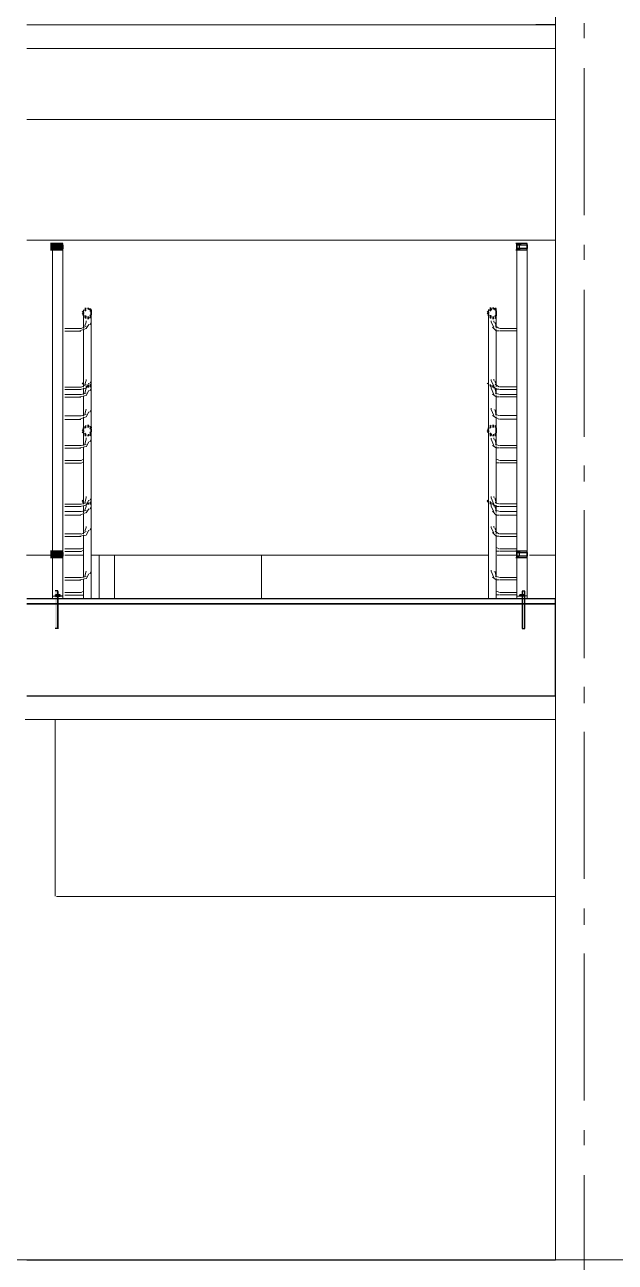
# Model space of a CAD drawing. Header units: millimetres. Extents: x -135211 to 49383, y -8033 to 228499.
# Drawn here: x -9650 to -7641, y 52848 to 57055 of the extents above; entities that cross this region are included whole.
import ezdxf

# ---------------------------------------------------------------- set-up
doc = ezdxf.new("R2010")
doc.units = ezdxf.units.MM
doc.layers.add('PDF _Геометрия', color=7, linetype='Continuous', true_color=0x1d1d1d)
doc.layers.add('PDF _Сплошная заливка', color=7, linetype='Continuous', true_color=0xffffff)

msp = doc.modelspace()

# ---------------------------------------------------------------- hatches: boundary and pattern name
at = {"layer": 'PDF _Сплошная заливка', "true_color": 0x808080, "transparency": 33554559}
for points in [[(-9521.6, 56290.3), (-9521.6, 56311.2), (-9562.5, 56311.2), (-9562.5, 56290.3)], [(-7976.5, 56307.2), (-7945.3, 56311.1), (-7979.1, 56311.1), (-7979.1, 56290.4), (-7942.6, 56294.5), (-7976.5, 56294.5)], [(-9521.6, 55244.7), (-9521.6, 55265.6), (-9562.5, 55265.6), (-9562.5, 55244.7)], [(-7976.5, 55261.6), (-7945.2, 55265.5), (-7979.1, 55265.5), (-7979.1, 55244.9), (-7942.6, 55248.9), (-7976.5, 55248.9)]]:
    msp.add_hatch(color=8, dxfattribs=at).paths.add_polyline_path(points)

# ---------------------------------------------------------------- linework, layer by layer
at = {"layer": 'PDF _Геометрия', "color": 7, "lineweight": 9}
for points in [[(-7844.2, 60932.8), (-7844.2, 52855.5), (-7844.2, 52893.6), (-7844.2, 53041.7), (-7844.2, 53194.2), (-7844.2, 53342.3), (-7844.2, 53490.5), (-7844.2, 53642.9), (-7844.2, 53791.1), (-7844.2, 53943.4), (-7844.2, 54091.6), (-9541.6, 54091.6)], [(-9643.1, 57055), (-7844.2, 57055), (-7844.2, 56974.5)], [(-7747.7, 57009.2), (-7747.7, 57060)], [(-7747.7, 56408), (-7747.7, 56907.6)], [(-9643.1, 56322.6), (-7844.2, 56322.6), (-7844.2, 56733.3), (-9643.1, 56733.3), (-7844.2, 56733.3)], [(-9555.1, 56306.4), (-9555.1, 56293.8)], [(-9520, 56133.4), (-9520, 56290), (-9520, 55113.2), (-9536.7, 55113.2)], [(-9520, 56306.2), (-9520, 56293.6)], [(-7967, 56293), (-7967, 56305.7)], [(-7940.7, 56294.2), (-7940.7, 56306.9)], [(-7940.7, 56133.3), (-7940.7, 56290), (-7940.7, 55113.1)], [(-7747.7, 56255.7), (-7747.7, 56306.5)], [(-9555.1, 55112), (-9555.1, 56288.8), (-9555.1, 56132.2)], [(-7975.8, 56132.8), (-7975.8, 56289.5), (-7975.8, 55112.6)], [(-7747.7, 55654.6), (-7747.7, 56154.1)], [(-9449.8, 56073), (-9449.8, 56022.2)], [(-9441, 56048.3), (-9441, 56044), (-9445.6, 56031.4)], [(-9428, 55832.3), (-9423.5, 55832.3), (-9423.5, 55836.5), (-9423.5, 55840.7), (-9423.5, 56073.6)], [(-9428, 56034.8), (-9423.5, 56043.3), (-9423.5, 56047.5)], [(-8072.3, 56073.4), (-8072.3, 55840.6), (-8072.3, 55836.4), (-8072.3, 55840.6), (-8072.3, 55836.4)], [(-8063.5, 56048), (-8063.5, 56043.8)], [(-8063.2, 56043.7), (-8054.7, 56026.8)], [(-8054.7, 56044.4), (-8054.7, 56048.6)], [(-8046, 56031), (-8050.6, 56043.6)], [(-8046, 56023.1), (-8046, 56074)], [(-9458.6, 56022.3), (-9513.3, 56022.3)], [(-9513.3, 56013.8), (-9458.6, 56013.8)], [(-9462.3, 56014.4), (-9441, 56022.9)], [(-9441, 56030.7), (-9457.8, 56022.2)], [(-9449.8, 56018), (-9449.8, 55840.2), (-9449.8, 55836), (-9449.8, 55840.2)], [(-9440.6, 56022.8), (-9432.3, 56035.6)], [(-8059, 56027.4), (-8046, 56014.7)], [(-8037.2, 56023.1), (-8050.3, 56031.6)], [(-8046, 55841.2), (-8046, 55836.9), (-8046, 55832.6), (-8046, 55836.9), (-8046, 55841.2), (-8046, 56018.9)], [(-8045.6, 56014.7), (-8037.2, 56014.7)], [(-7975.8, 56022.7), (-8034.9, 56022.7)], [(-8034.9, 56014.3), (-7975.8, 56014.3)], [(-9462.3, 55815.4), (-9441, 55819.7), (-9441, 55828.2)], [(-9441, 55831.7), (-9457.8, 55823.2)], [(-9449.8, 55832.4), (-9454.4, 55836.7)], [(-9449.8, 55836), (-9449.8, 55840.2), (-9449.8, 55823.3)], [(-9441, 55849.3), (-9441, 55845.1), (-9445.6, 55832.3)], [(-9440.6, 55819.6), (-9432.3, 55836.5)], [(-9432.3, 55828.1), (-9436.8, 55823.8), (-9432.3, 55823.8), (-9436.8, 55823.8), (-9432.3, 55828.1), (-9436.8, 55828.1)], [(-9432.3, 55828.1), (-9432.3, 55828.1)], [(-9432.3, 55828.1), (-9432.3, 55828.1)], [(-9428, 55835.8), (-9423.5, 55844.3), (-9423.5, 55848.5)], [(-9423.5, 55831.6), (-9423.5, 55827.3), (-9428, 55827.3), (-9423.5, 55827.3), (-9423.5, 55818.9), (-9428, 55810.4)], [(-9423.5, 55827.3), (-9428, 55823.1), (-9423.5, 55827.3), (-9428, 55827.3)], [(-9423.5, 55104.2), (-9423.5, 55438.6), (-9423.5, 55840.7), (-9423.5, 55836.5), (-9423.5, 55840.7)], [(-9423.5, 55827.3), (-9423.5, 55827.3)], [(-9423.5, 55827.3), (-9423.5, 55827.3)], [(-8072.3, 55832.8), (-8076.9, 55837)], [(-8072.3, 55675.5), (-8072.3, 55442.7), (-8072.3, 55438.5), (-8072.3, 55840.6)], [(-8072.3, 55832.8), (-8072.3, 55832.8)], [(-8068.1, 55832.1), (-8063.5, 55827.9), (-8063.5, 55819.4)], [(-8068.1, 55828.6), (-8063.5, 55828.6)], [(-8063.5, 55849), (-8063.5, 55844.8)], [(-8063.5, 55827.9), (-8063.5, 55827.9)], [(-8063.5, 55827.9), (-8063.5, 55827.9)], [(-8063.2, 55844.7), (-8054.7, 55827.8), (-8059.3, 55827.8), (-8054.7, 55823.5), (-8059.3, 55823.5), (-8054.7, 55823.5), (-8059.3, 55827.8)], [(-8059, 55828.4), (-8046, 55815.7)], [(-8054.7, 55845.4), (-8054.7, 55849.6)], [(-8054.7, 55820), (-8054.7, 55828.5)], [(-8046, 55832), (-8050.6, 55844.7)], [(-8037.2, 55824.2), (-8050.3, 55832.6)], [(-8046, 55824.2), (-8046, 55841.2), (-8046, 55836.9), (-8046, 55832.6)], [(-8046, 55836.9), (-8046, 55836.9)], [(-9458.6, 55823.3), (-9513.3, 55823.3)], [(-9513.3, 55814.9), (-9458.6, 55814.9)], [(-9458.6, 55797.9), (-9513.3, 55797.9)], [(-9513.3, 55789.4), (-9458.6, 55789.4)], [(-9462.3, 55790), (-9441, 55794.3)], [(-9441, 55802), (-9457.8, 55797.8)], [(-9449.8, 55819), (-9449.8, 55797.9)], [(-9449.8, 55793.6), (-9449.8, 55725.9)], [(-9441, 55819.7), (-9445.6, 55802.7)], [(-9440.6, 55794.2), (-9432.3, 55811.2)], [(-8063.2, 55819.3), (-8054.7, 55798.2)], [(-8059, 55798.8), (-8046, 55790.3)], [(-8046, 55802.4), (-8050.6, 55819.3)], [(-8037.2, 55798.7), (-8050.3, 55803)], [(-8046, 55798.8), (-8046, 55820)], [(-8046, 55726.8), (-8046, 55794.6)], [(-8045.6, 55815.7), (-8037.2, 55815.7)], [(-8045.6, 55790.3), (-8037.2, 55790.3)], [(-7975.8, 55823.8), (-8034.9, 55823.8)], [(-8034.9, 55815.4), (-7975.8, 55815.4)], [(-7975.8, 55798.4), (-8034.9, 55798.4)], [(-8034.9, 55790), (-7975.8, 55790)], [(-9441, 55747.7), (-9445.6, 55730.7)], [(-9441, 55747.7), (-9441, 55747.7)], [(-9428, 55738.4), (-9423.5, 55746.9), (-9423.5, 55751.2)], [(-8063.5, 55751.6), (-8063.5, 55747.4)], [(-8063.2, 55747.4), (-8054.7, 55726.2)], [(-8054.7, 55748.1), (-8054.7, 55748.1)], [(-8046, 55730.4), (-8050.6, 55747.3)], [(-9458.6, 55726), (-9513.3, 55726)], [(-9513.3, 55713.3), (-9458.6, 55713.3)], [(-9462.3, 55713.8), (-9441, 55722.3)], [(-9441, 55730.1), (-9457.8, 55725.8)], [(-9449.8, 55675.1), (-9449.8, 55624.3), (-9449.8, 55721.6)], [(-9440.6, 55722.2), (-9432.3, 55739.2)], [(-8059, 55726.8), (-8046, 55718.4)], [(-8037.2, 55726.8), (-8050.3, 55731)], [(-8046, 55722.6), (-8046, 55625.2), (-8046, 55676.1)], [(-8045.6, 55718.3), (-8037.2, 55714.1)], [(-7975.8, 55726.4), (-8034.9, 55726.4)], [(-8034.9, 55713.7), (-7975.8, 55713.7)], [(-9423.5, 55675.6), (-9423.5, 55442.8), (-9423.5, 55438.6), (-9423.5, 55434.4), (-9428, 55430.1), (-9423.5, 55434.4), (-9423.5, 55438.6), (-9423.5, 55434.4), (-9423.5, 55430.1), (-9428, 55430.1), (-9423.5, 55434.4), (-9423.5, 55430.1), (-9428, 55430.1)], [(-9458.6, 55624.4), (-9513.3, 55624.4)], [(-9462.3, 55616.5), (-9441, 55620.7)], [(-9449.8, 55573.5), (-9449.8, 55620), (-9449.8, 55442.2), (-9449.8, 55438.1), (-9449.8, 55569.3), (-9458.2, 55565)], [(-9441, 55628.5), (-9457.8, 55624.2)], [(-9441, 55650.3), (-9441, 55646.1), (-9445.6, 55629.2)], [(-9440.6, 55620.6), (-9432.3, 55637.6)], [(-9428, 55636.8), (-9423.5, 55645.3), (-9423.5, 55649.6)], [(-8063.5, 55650.1), (-8063.5, 55645.8)], [(-8063.2, 55645.8), (-8054.7, 55624.6)], [(-8059, 55625.2), (-8046, 55616.8)], [(-8054.7, 55646.5), (-8054.7, 55650.7)], [(-8046, 55628.8), (-8050.6, 55645.7)], [(-8037.2, 55625.2), (-8050.3, 55629.4)], [(-8046, 55434.7), (-8046, 55439), (-8046, 55434.7), (-8046, 55430.5), (-8046, 55434.7), (-8046, 55439), (-8046, 55443.3), (-8046, 55621), (-8046, 55574.5)], [(-8045.6, 55616.7), (-8037.2, 55616.7)], [(-7975.8, 55624.8), (-8034.9, 55624.8)], [(-9513.3, 55615.9), (-9458.6, 55615.9)], [(-9449.8, 55577.8), (-9458.2, 55573.5)], [(-8037.2, 55574.4), (-8045.6, 55578.7)], [(-8034.9, 55616.4), (-7975.8, 55616.4)], [(-9458.6, 55573.5), (-9513.3, 55573.5)], [(-9513.3, 55565.1), (-9458.6, 55565.1)], [(-8046, 55426.3), (-8046, 55439), (-8046, 55570.2)], [(-8045.6, 55565.9), (-8037.2, 55565.9)], [(-7975.8, 55574.1), (-8034.9, 55574.1)], [(-8034.9, 55565.6), (-7975.8, 55565.6)], [(-7747.7, 55502.2), (-7747.7, 55557.2)], [(-9441, 55451.4), (-9441, 55447.1), (-9445.6, 55430.2)], [(-9428, 55437.8), (-9423.5, 55446.4), (-9423.5, 55450.6)], [(-8063.5, 55451.1), (-8063.5, 55446.8)], [(-8054.7, 55447.5), (-8054.7, 55451.8)], [(-9458.6, 55425.4), (-9513.3, 55425.4)], [(-9513.3, 55416.9), (-9458.6, 55416.9)], [(-9462.3, 55417.5), (-9441, 55421.8)], [(-9441, 55429.5), (-9457.8, 55425.3)], [(-9449.8, 55434.5), (-9454.4, 55438.7)], [(-9449.8, 55438.1), (-9449.8, 55433.8), (-9449.8, 55438.1), (-9449.8, 55425.3)], [(-9449.8, 55434.5), (-9449.8, 55434.5)], [(-9449.8, 55421.1), (-9449.8, 55395.7)], [(-9441, 55426), (-9441, 55417.5), (-9445.6, 55404.9)], [(-9440.6, 55421.7), (-9432.3, 55438.6)], [(-9440.6, 55396.3), (-9432.3, 55409)], [(-9432.3, 55430.2), (-9436.8, 55425.9), (-9432.3, 55425.9), (-9436.8, 55425.9), (-9432.3, 55425.9), (-9436.8, 55425.9)], [(-9432.3, 55425.9), (-9432.3, 55425.9)], [(-9432.3, 55425.9), (-9432.3, 55425.9)], [(-9428, 55408.2), (-9423.5, 55416.7), (-9423.5, 55429.4), (-9428, 55425.2), (-9423.5, 55425.2), (-9423.5, 55429.4), (-9428, 55425.2), (-9423.5, 55425.2), (-9423.5, 55429.4), (-9428, 55429.4)], [(-9423.5, 55429.4), (-9423.5, 55429.4)], [(-8072.3, 55430.7), (-8076.9, 55434.9), (-8072.3, 55430.7), (-8072.3, 55434.9), (-8076.9, 55439.2)], [(-8072.3, 55438.5), (-8072.3, 55434.2), (-8072.3, 55438.5), (-8072.3, 55104)], [(-8072.3, 55430.7), (-8072.3, 55430.7)], [(-8072.3, 55430.7), (-8072.3, 55430.7)], [(-8063.5, 55430.6), (-8068.1, 55430.6)], [(-8063.5, 55417.2), (-8063.5, 55430), (-8063.5, 55425.7), (-8068.1, 55430)], [(-8063.2, 55446.9), (-8054.7, 55425.7), (-8059.3, 55425.7), (-8054.7, 55425.7), (-8059.3, 55425.7), (-8054.7, 55425.7), (-8059.3, 55429.9)], [(-8063.2, 55417.2), (-8054.7, 55400.2)], [(-8059, 55426.3), (-8046, 55417.8)], [(-8054.7, 55417.9), (-8054.7, 55426.4)], [(-8046, 55429.8), (-8050.6, 55446.8)], [(-8046, 55404.4), (-8050.6, 55417.2)], [(-8037.2, 55426.2), (-8050.3, 55430.4)], [(-8046, 55434.7), (-8046, 55434.7)], [(-8046, 55396.6), (-8046, 55422.1)], [(-8045.6, 55417.8), (-8037.2, 55417.8)], [(-7975.8, 55425.9), (-8034.9, 55425.9)], [(-8034.9, 55417.4), (-7975.8, 55417.4)], [(-9458.6, 55400), (-9513.3, 55400)], [(-9513.3, 55387.3), (-9458.6, 55387.3)], [(-9462.3, 55387.9), (-9441, 55396.4)], [(-9441, 55404.1), (-9457.8, 55399.8)], [(-9449.8, 55391.4), (-9449.8, 55323.7)], [(-8059, 55400.9), (-8046, 55388.2)], [(-8037.2, 55400.9), (-8050.3, 55405.1)], [(-8046, 55324.7), (-8046, 55392.4)], [(-8045.6, 55388.1), (-8037.2, 55388.1)], [(-7975.8, 55400.5), (-8034.9, 55400.5)], [(-8034.9, 55387.8), (-7975.8, 55387.8)], [(-7747.7, 54901.1), (-7747.7, 55404.8)], [(-9458.6, 55323.8), (-9513.3, 55323.8)], [(-9441, 55332.1), (-9457.8, 55323.7)], [(-9441, 55349.8), (-9441, 55345.6), (-9445.6, 55332.9)], [(-9440.6, 55320.1), (-9432.3, 55337)], [(-9428, 55336.3), (-9423.5, 55344.7), (-9423.5, 55349)], [(-8063.5, 55349.5), (-8063.5, 55345.3)], [(-8063.2, 55345.2), (-8054.7, 55328.3)], [(-8059, 55328.9), (-8046, 55316.3)], [(-8054.7, 55345.9), (-8054.7, 55350.2)], [(-8046, 55332.5), (-8050.6, 55345.2)], [(-8037.2, 55324.6), (-8050.3, 55333.2)], [(-7975.8, 55324.3), (-8034.9, 55324.3)], [(-9513.3, 55315.3), (-9458.6, 55315.3)], [(-9462.3, 55315.9), (-9441, 55320.2)], [(-9449.8, 55319.5), (-9449.8, 55175.6)], [(-8046, 55176.5), (-8046, 55320.5)], [(-8045.6, 55316.2), (-8037.2, 55316.2)], [(-8034.9, 55315.8), (-7975.8, 55315.8)], [(-9643.9, 55251.7), (-9555.1, 55251.7)], [(-9555.1, 55260.9), (-9555.1, 55256.6)], [(-9555.1, 55103.5), (-9555.1, 55243.2)], [(-9520, 55260.7), (-9520, 55256.4)], [(-9520, 55244.4), (-9520, 55104.7)], [(-9513.6, 55251.7), (-9449.8, 55251.7)], [(-9458.6, 55272.9), (-9513.3, 55272.9)], [(-9513.3, 55264.5), (-9458.6, 55264.5)], [(-9449.8, 55277.2), (-9458.2, 55272.9)], [(-9458.2, 55264.5), (-9449.8, 55268.7)], [(-9422.7, 55252.2), (-8072.3, 55252.2)], [(-9344.5, 55103.7), (-9344.5, 55251.9)], [(-8844.4, 55103.6), (-8844.4, 55251.7)], [(-8037.2, 55273.9), (-8045.6, 55278.1)], [(-8045.6, 55265.4), (-8037.2, 55265.4)], [(-8043.4, 55252.3), (-7975.8, 55252.3)], [(-7975.8, 55273.5), (-8034.9, 55273.5)], [(-8034.9, 55265.1), (-7975.8, 55265.1)], [(-7975.8, 55104.2), (-7975.8, 55243.8)], [(-7967, 55255.8), (-7967, 55260.1)], [(-7940.7, 55257.1), (-7940.7, 55261.3)], [(-7940.7, 55244.4), (-7940.7, 55104.7)], [(-7844.2, 55103.4), (-7844.2, 55251.6), (-7933.4, 55251.6)], [(-9441, 55197.4), (-9445.6, 55180.5)], [(-9441, 55197.4), (-9441, 55197.4)], [(-9428, 55188.1), (-9423.5, 55196.6), (-9423.5, 55200.8)], [(-8063.5, 55201.3), (-8063.5, 55197.1)], [(-8063.2, 55197.1), (-8054.7, 55175.9)], [(-8054.7, 55197.8), (-8054.7, 55197.8)], [(-8046, 55180), (-8050.6, 55197)], [(-9458.6, 55175.6), (-9513.3, 55175.6)], [(-9513.3, 55167.1), (-9458.6, 55167.1)], [(-9462.3, 55167.7), (-9441, 55172)], [(-9441, 55179.7), (-9457.8, 55175.5)], [(-9449.8, 55171.3), (-9449.8, 55103.6)], [(-9440.6, 55171.9), (-9432.3, 55188.9)], [(-8059, 55176.5), (-8046, 55168.1)], [(-8037.2, 55176.5), (-8050.3, 55180.7)], [(-8046, 55104.6), (-8046, 55172.3)], [(-8045.6, 55168.1), (-8037.2, 55168.1)], [(-7975.8, 55176.2), (-8034.9, 55176.2)], [(-8034.9, 55167.6), (-7975.8, 55167.6)], [(-9550.5, 55111.9), (-9537.6, 55111.9), (-9554.3, 55111.9)], [(-9520, 55112.5), (-9532.9, 55112.5)], [(-9458.6, 55124.8), (-9513.3, 55124.8)], [(-9513.3, 55116.3), (-9458.6, 55116.3)], [(-9449.8, 55129), (-9458.2, 55124.8)], [(-9458.2, 55116.3), (-9449.8, 55116.3)], [(-8037.2, 55125.7), (-8045.6, 55130)], [(-8045.6, 55117.2), (-8037.2, 55117.2)], [(-7975.8, 55125.3), (-8034.9, 55125.3)], [(-8034.9, 55116.9), (-7975.8, 55116.9)], [(-7971.3, 55112.5), (-7958.2, 55112.5), (-7975.1, 55112.5)], [(-7844.2, 55086.5), (-7844.2, 54912.9), (-7844.2, 54955.3)], [(-7747.7, 54748.7), (-7747.7, 54803.7)], [(-7844.2, 54773.2), (-7844.2, 54692.8), (-9643.1, 54692.8)], [(-9648, 54693.6), (-9546.3, 54693.6), (-9546.3, 54092.4)], [(-7844.2, 54091.6), (-7844.2, 54713.9)], [(-7747.7, 54151.8), (-7747.7, 54651.3)], [(-7747.7, 53995.1), (-7747.7, 54050.2)], [(-7747.7, 53398.2), (-7747.7, 53897.8)], [(-7747.7, 53245.8), (-7747.7, 53296.6)], [(-7747.7, 52644.8), (-7747.7, 53144.2)], [(-22897, 52775.7), (-96.7, 52775.7), (-96.7, 52839.2), (-96.7, 52847.7), (-96.7, 52856.1), (-22897, 52856.1)], [(-7844.2, 52855.5), (-9643.1, 52855.5)]]:
    msp.add_lwpolyline(points, dxfattribs=at)
at = {"layer": 'PDF _Геометрия', "color": 174, "lineweight": 30, "true_color": 0x0000a0}
msp.add_lwpolyline([(-7844.2, 57055), (-7911.8, 57055)], dxfattribs=at)
at = {"layer": 'PDF _Геометрия', "color": 7, "lineweight": 9}
for points in [[(-9643.1, 56974.5), (-7844.2, 56974.5)], [(-9449.8, 55832.4), (-9449.8, 55836.7), (-9454.4, 55836.7)], [(-9432.3, 55823.2), (-9436.8, 55823.2), (-9432.3, 55823.2), (-9436.8, 55827.4)], [(-9423.5, 55832.3), (-9428, 55828), (-9423.5, 55832.3), (-9423.5, 55836.5)], [(-9423.5, 55832.3), (-9428, 55828)], [(-8072.3, 55832.8), (-8076.9, 55837)], [(-8072.3, 55832.8), (-8072.3, 55828.6)], [(-8068.1, 55827.9), (-8063.5, 55827.9), (-8068.1, 55832.1), (-8063.5, 55827.9)], [(-8068.1, 55828.6), (-8063.5, 55828.6), (-8068.1, 55828.6), (-8063.5, 55824.3)], [(-8054.7, 55828.5), (-8059.3, 55824.2), (-8054.7, 55824.2), (-8059.3, 55824.2)], [(-9454.4, 55434.5), (-9449.8, 55430.2)], [(-9436.8, 55425.3), (-9432.3, 55425.3)], [(-9432.3, 55425.3), (-9436.8, 55425.3)], [(-8063.5, 55430), (-8068.1, 55434.2)], [(-8063.5, 55430), (-8068.1, 55430), (-8063.5, 55425.7)], [(-8068.1, 55426.4), (-8063.5, 55426.4)], [(-8063.5, 55426.4), (-8068.1, 55426.4)], [(-8059.3, 55426.4), (-8054.7, 55426.4)], [(-8054.7, 55426.4), (-8059.3, 55426.4)], [(-9397.2, 55252.2), (-9397.2, 55104)], [(-9344.5, 55103.7), (-9344.5, 55251.9)], [(-7953.7, 55113.1), (-7940.7, 55113.1)]]:
    msp.add_lwpolyline(points, close=True, dxfattribs=at)
at = {"layer": 'PDF _Геометрия', "color": 7, "lineweight": 30}
for points in [[(-9562.5, 56290), (-9520, 56290), (-9520, 56311.2), (-9562.5, 56311.2)], [(-9555.1, 56310), (-9555.1, 56288.8)], [(-9555.1, 56293.8), (-9555.1, 56306.4)], [(-9554.2, 56306.2), (-9520, 56306.2), (-9520, 56293.6), (-9554.2, 56293.6)], [(-7979.1, 56290), (-7940.7, 56290), (-7940.7, 56311.1), (-7979.1, 56311.1)], [(-7975.8, 56310.6), (-7975.8, 56289.5)], [(-7974.5, 56306.9), (-7940.7, 56306.9), (-7940.7, 56294.2), (-7974.5, 56294.2)], [(-7967, 56293), (-7967, 56305.7)], [(-9449.8, 56086.4), (-9449.8, 56082.2), (-9454.4, 56078)], [(-9449.8, 56086.4), (-9449.8, 56086.4)], [(-9449.8, 56065.3), (-9449.8, 56069.4), (-9449.8, 56073.7), (-9449.8, 56078), (-9449.8, 56082.2)], [(-9449.8, 56082.2), (-9449.8, 56082.2)], [(-9445.6, 56086.3), (-9441, 56090.6), (-9445.6, 56090.6)], [(-9441, 56089.9), (-9445.6, 56085.6)], [(-9445.6, 56081.5), (-9441, 56085.6)], [(-9441, 56085.6), (-9441, 56085.6)], [(-9432.3, 56090.5), (-9432.3, 56090.5)], [(-9432.3, 56090.5), (-9432.3, 56086.3)], [(-9428, 56085.5), (-9423.5, 56085.5), (-9428, 56089.8)], [(-9428, 56060.9), (-9423.5, 56065.1), (-9423.5, 56069.3), (-9423.5, 56073.6), (-9423.5, 56077.8), (-9423.5, 56082.1), (-9423.5, 56086.2), (-9428, 56086.2)], [(-9428, 56082.1), (-9423.5, 56082.1), (-9423.5, 56077.8), (-9423.5, 56073.6), (-9423.5, 56069.3), (-9428, 56065.1)], [(-9423.5, 56085.5), (-9423.5, 56081.4)], [(-8072.3, 56086.8), (-8072.3, 56082.6), (-8076.9, 56078.3)], [(-8076.9, 56074.1), (-8072.3, 56069.9), (-8072.3, 56065.7), (-8072.3, 56069.9), (-8072.3, 56074.1), (-8072.3, 56078.3), (-8072.3, 56082.6)], [(-8072.3, 56082.6), (-8072.3, 56082.6)], [(-8068.1, 56086.8), (-8063.5, 56091), (-8068.1, 56091)], [(-8063.5, 56090.3), (-8063.5, 56086.1), (-8068.1, 56086.1)], [(-8068.1, 56081.9), (-8063.5, 56086.1)], [(-8063.5, 56086.1), (-8063.5, 56086.1)], [(-8054.7, 56091), (-8054.7, 56086.7)], [(-8050.6, 56086), (-8046, 56086), (-8046, 56090.3), (-8050.6, 56090.3)], [(-8050.6, 56061.2), (-8046, 56065.5), (-8046, 56069.8), (-8046, 56074), (-8046, 56078.2), (-8046, 56082.4), (-8046, 56086.7), (-8050.6, 56086.7), (-8046, 56082.4), (-8046, 56078.2), (-8046, 56074), (-8046, 56069.8), (-8046, 56065.5), (-8050.6, 56065.5)], [(-8046, 56082.4), (-8046, 56082.4)], [(-9454.4, 56073.7), (-9449.8, 56069.4), (-9449.8, 56065.3), (-9449.8, 56061)], [(-9449.8, 56077.3), (-9449.8, 56073)], [(-9449.8, 56073.7), (-9449.8, 56073.7)], [(-9449.8, 56073), (-9449.8, 56073)], [(-9445.6, 56060.3), (-9441, 56060.3), (-9441, 56064.5), (-9445.6, 56064.5)], [(-9441, 56061), (-9445.6, 56061), (-9441, 56056.7)], [(-9436.8, 56056.7), (-9432.3, 56056.7), (-9432.3, 56060.9), (-9436.8, 56060.9)], [(-9432.3, 56060.2), (-9436.8, 56060.2)], [(-9436.8, 56056), (-9432.3, 56056)], [(-9432.3, 56060.9), (-9432.3, 56060.9)], [(-9423.5, 56064.4), (-9428, 56060.2), (-9423.5, 56060.2)], [(-9423.5, 56073.6), (-9423.5, 56073.6)], [(-9423.5, 56073.6), (-9423.5, 56073.6)], [(-9423.5, 56064.4), (-9423.5, 56064.4)], [(-8072.3, 56077.6), (-8072.3, 56073.4)], [(-8072.3, 56074.1), (-8072.3, 56074.1)], [(-8072.3, 56073.4), (-8072.3, 56073.4)], [(-8063.5, 56061.4), (-8068.1, 56061.4), (-8063.5, 56057.1)], [(-8063.5, 56060.7), (-8063.5, 56060.7)], [(-8054.7, 56061.3), (-8059.3, 56061.3)], [(-8054.7, 56060.6), (-8059.3, 56060.6)], [(-8059.3, 56057.1), (-8054.7, 56057.1)], [(-8059.3, 56056.4), (-8054.7, 56056.4)], [(-8054.7, 56061.3), (-8054.7, 56061.3)], [(-8046, 56064.8), (-8050.6, 56060.6)], [(-8050.6, 56056.4), (-8046, 56060.6)], [(-8046, 56074), (-8046, 56074)], [(-8046, 56074), (-8046, 56074)], [(-8046, 56060.6), (-8046, 56060.6)], [(-9449.8, 55688.5), (-9449.8, 55684.3), (-9449.8, 55680), (-9454.4, 55675.8)], [(-9454.4, 55671.5), (-9449.8, 55667.3), (-9449.8, 55663.1)], [(-9449.8, 55667.3), (-9449.8, 55671.5), (-9449.8, 55675.8), (-9449.8, 55680), (-9449.8, 55684.3)], [(-9449.8, 55675.8), (-9449.8, 55675.8)], [(-9449.8, 55675.1), (-9449.8, 55675.1)], [(-9449.8, 55675.1), (-9449.8, 55670.8)], [(-9449.8, 55671.5), (-9449.8, 55671.5)], [(-9449.8, 55667.3), (-9449.8, 55667.3)], [(-9441, 55692.7), (-9445.6, 55688.5), (-9441, 55688.5)], [(-9445.6, 55683.5), (-9441, 55687.8), (-9445.6, 55687.8)], [(-9441, 55662.3), (-9445.6, 55666.6)], [(-9445.6, 55658.8), (-9441, 55658.8), (-9445.6, 55663)], [(-9445.6, 55662.3), (-9441, 55658.1)], [(-9441, 55687.8), (-9441, 55687.8)], [(-9441, 55662.3), (-9441, 55662.3)], [(-9436.8, 55688.4), (-9432.3, 55688.4), (-9432.3, 55692.6), (-9436.8, 55692.6)], [(-9432.3, 55691.9), (-9436.8, 55691.9)], [(-9436.8, 55687.7), (-9432.3, 55687.7)], [(-9432.3, 55658.8), (-9436.8, 55658.8), (-9432.3, 55658.8), (-9432.3, 55663)], [(-9432.3, 55688.4), (-9432.3, 55688.4)], [(-9432.3, 55658.8), (-9432.3, 55658.8)], [(-9428, 55662.9), (-9423.5, 55667.2), (-9423.5, 55671.4), (-9423.5, 55675.6), (-9423.5, 55679.9), (-9423.5, 55684.1), (-9428, 55688.4)], [(-9428, 55684.1), (-9423.5, 55679.9), (-9423.5, 55675.6), (-9423.5, 55671.4), (-9428, 55667.2)], [(-9428, 55658), (-9423.5, 55662.3), (-9423.5, 55666.5)], [(-9423.5, 55662.3), (-9428, 55662.3)], [(-9423.5, 55687.6), (-9423.5, 55683.4)], [(-9423.5, 55675.6), (-9423.5, 55675.6)], [(-9423.5, 55675.6), (-9423.5, 55675.6)], [(-9423.5, 55671.4), (-9423.5, 55671.4)], [(-9423.5, 55667.2), (-9423.5, 55667.2)], [(-8076.9, 55672), (-8072.3, 55667.8), (-8072.3, 55672), (-8072.3, 55676.2), (-8072.3, 55680.4), (-8072.3, 55684.7), (-8072.3, 55680.4), (-8076.9, 55676.2)], [(-8072.3, 55676.2), (-8072.3, 55676.2)], [(-8072.3, 55675.5), (-8072.3, 55675.5)], [(-8072.3, 55675.5), (-8072.3, 55671.3)], [(-8072.3, 55672), (-8072.3, 55672)], [(-8072.3, 55667.8), (-8072.3, 55667.8)], [(-8063.5, 55693.1), (-8068.1, 55688.8), (-8063.5, 55688.8)], [(-8063.5, 55662.7), (-8068.1, 55667), (-8063.5, 55662.7), (-8063.5, 55658.5)], [(-8068.1, 55659.2), (-8063.5, 55659.2), (-8068.1, 55663.4)], [(-8063.5, 55688.1), (-8063.5, 55688.1)], [(-8063.5, 55688.1), (-8063.5, 55688.1)], [(-8063.5, 55662.7), (-8063.5, 55662.7)], [(-8054.7, 55693), (-8059.3, 55693)], [(-8054.7, 55692.3), (-8059.3, 55692.3)], [(-8059.3, 55688.8), (-8054.7, 55688.8)], [(-8059.3, 55688.1), (-8054.7, 55688.1)], [(-8054.7, 55659.2), (-8059.3, 55659.2), (-8054.7, 55659.2), (-8054.7, 55663.4)], [(-8054.7, 55688.8), (-8054.7, 55688.8)], [(-8050.6, 55688.1), (-8046, 55688.1), (-8050.6, 55692.3)], [(-8050.6, 55658.4), (-8046, 55658.4), (-8046, 55662.6), (-8050.6, 55662.6)], [(-8046, 55688.1), (-8046, 55688.1)], [(-8046, 55676.1), (-8046, 55676.1)], [(-8046, 55676.1), (-8046, 55676.1)], [(-8046, 55671.9), (-8046, 55671.9)], [(-8046, 55667.6), (-8046, 55667.6)], [(-9562.5, 55244.4), (-9520, 55244.4), (-9520, 55265.6), (-9562.5, 55265.6)], [(-9555.1, 55264.4), (-9555.1, 55243.2)], [(-9555.1, 55248.1), (-9555.1, 55260.9)], [(-9554.2, 55260.7), (-9520, 55260.7), (-9520, 55248), (-9554.2, 55248)], [(-7979.1, 55244.4), (-7940.7, 55244.4), (-7940.7, 55265.5), (-7979.1, 55265.5)], [(-7975.8, 55265.1), (-7975.8, 55243.8)], [(-7974.5, 55261.3), (-7940.7, 55261.3), (-7940.7, 55248.6), (-7974.5, 55248.6)], [(-7967, 55247.3), (-7967, 55260.1)], [(-9546.3, 55116.8), (-9546.3, 55112.7)], [(-9545.9, 55003.2), (-9537.6, 55003.2), (-9537.6, 55130.2), (-9545.9, 55130.2)], [(-9545.5, 55112.5), (-9528.8, 55112.5), (-9528.8, 55116.7), (-9545.5, 55116.7)], [(-9537.6, 55128.8), (-9537.6, 55001.8)], [(-7967, 55117.5), (-7967, 55113.3)], [(-7966.4, 55113.2), (-7949.5, 55113.2), (-7949.5, 55117.4), (-7966.4, 55117.4)], [(-7958.2, 55129.4), (-7958.2, 55002.5)], [(-7957.9, 55002.4), (-7949.5, 55002.4), (-7949.5, 55129.4), (-7957.9, 55129.4)], [(-9643.1, 54773.2), (-7844.2, 54773.2), (-7844.2, 55086.5), (-9643.1, 55086.5), (-7844.2, 55086.5), (-7844.2, 55103.4), (-9643.1, 55103.4)]]:
    msp.add_lwpolyline(points, dxfattribs=at)
for points in [[(-9432.3, 56090.5), (-9436.8, 56090.5)], [(-9432.3, 56089.9), (-9436.8, 56089.9)], [(-8054.7, 56091), (-8059.3, 56091)], [(-8054.7, 56090.3), (-8059.3, 56090.3)], [(-8068.1, 56065), (-8063.5, 56060.7), (-8063.5, 56065)], [(-9423.5, 55687.6), (-9428, 55687.6)], [(-8063.5, 55688.1), (-8068.1, 55683.9)], [(-8050.6, 55663.3), (-8046, 55667.6), (-8046, 55671.9), (-8046, 55676.1), (-8046, 55680.3), (-8046, 55684.5), (-8050.6, 55688.7), (-8046, 55684.5), (-8046, 55680.3), (-8046, 55676.1), (-8046, 55671.9), (-8046, 55667.6)], [(-9436.8, 55658.1), (-9432.3, 55658.1)], [(-8059.3, 55658.5), (-8054.7, 55658.5)]]:
    msp.add_lwpolyline(points, close=True, dxfattribs=at)
at = {"layer": 'PDF _Сплошная заливка', "color": 8, "lineweight": 9, "true_color": 0x808080, "transparency": 33554559}
for points in [[(-9545.9, 55130.2), (-9537.6, 55130.2), (-9545.9, 55003.2), (-9537.6, 55003.2)], [(-9545.5, 55116.7), (-9528.8, 55116.7), (-9545.5, 55112.5), (-9528.8, 55112.5)], [(-7966.4, 55117.4), (-7949.5, 55117.4), (-7966.4, 55113.2), (-7949.5, 55113.2)], [(-7957.9, 55129.4), (-7949.5, 55129.4), (-7957.9, 55002.4), (-7949.5, 55002.4)]]:
    msp.add_solid(points, dxfattribs=at)

doc.saveas('drawing.dxf')
